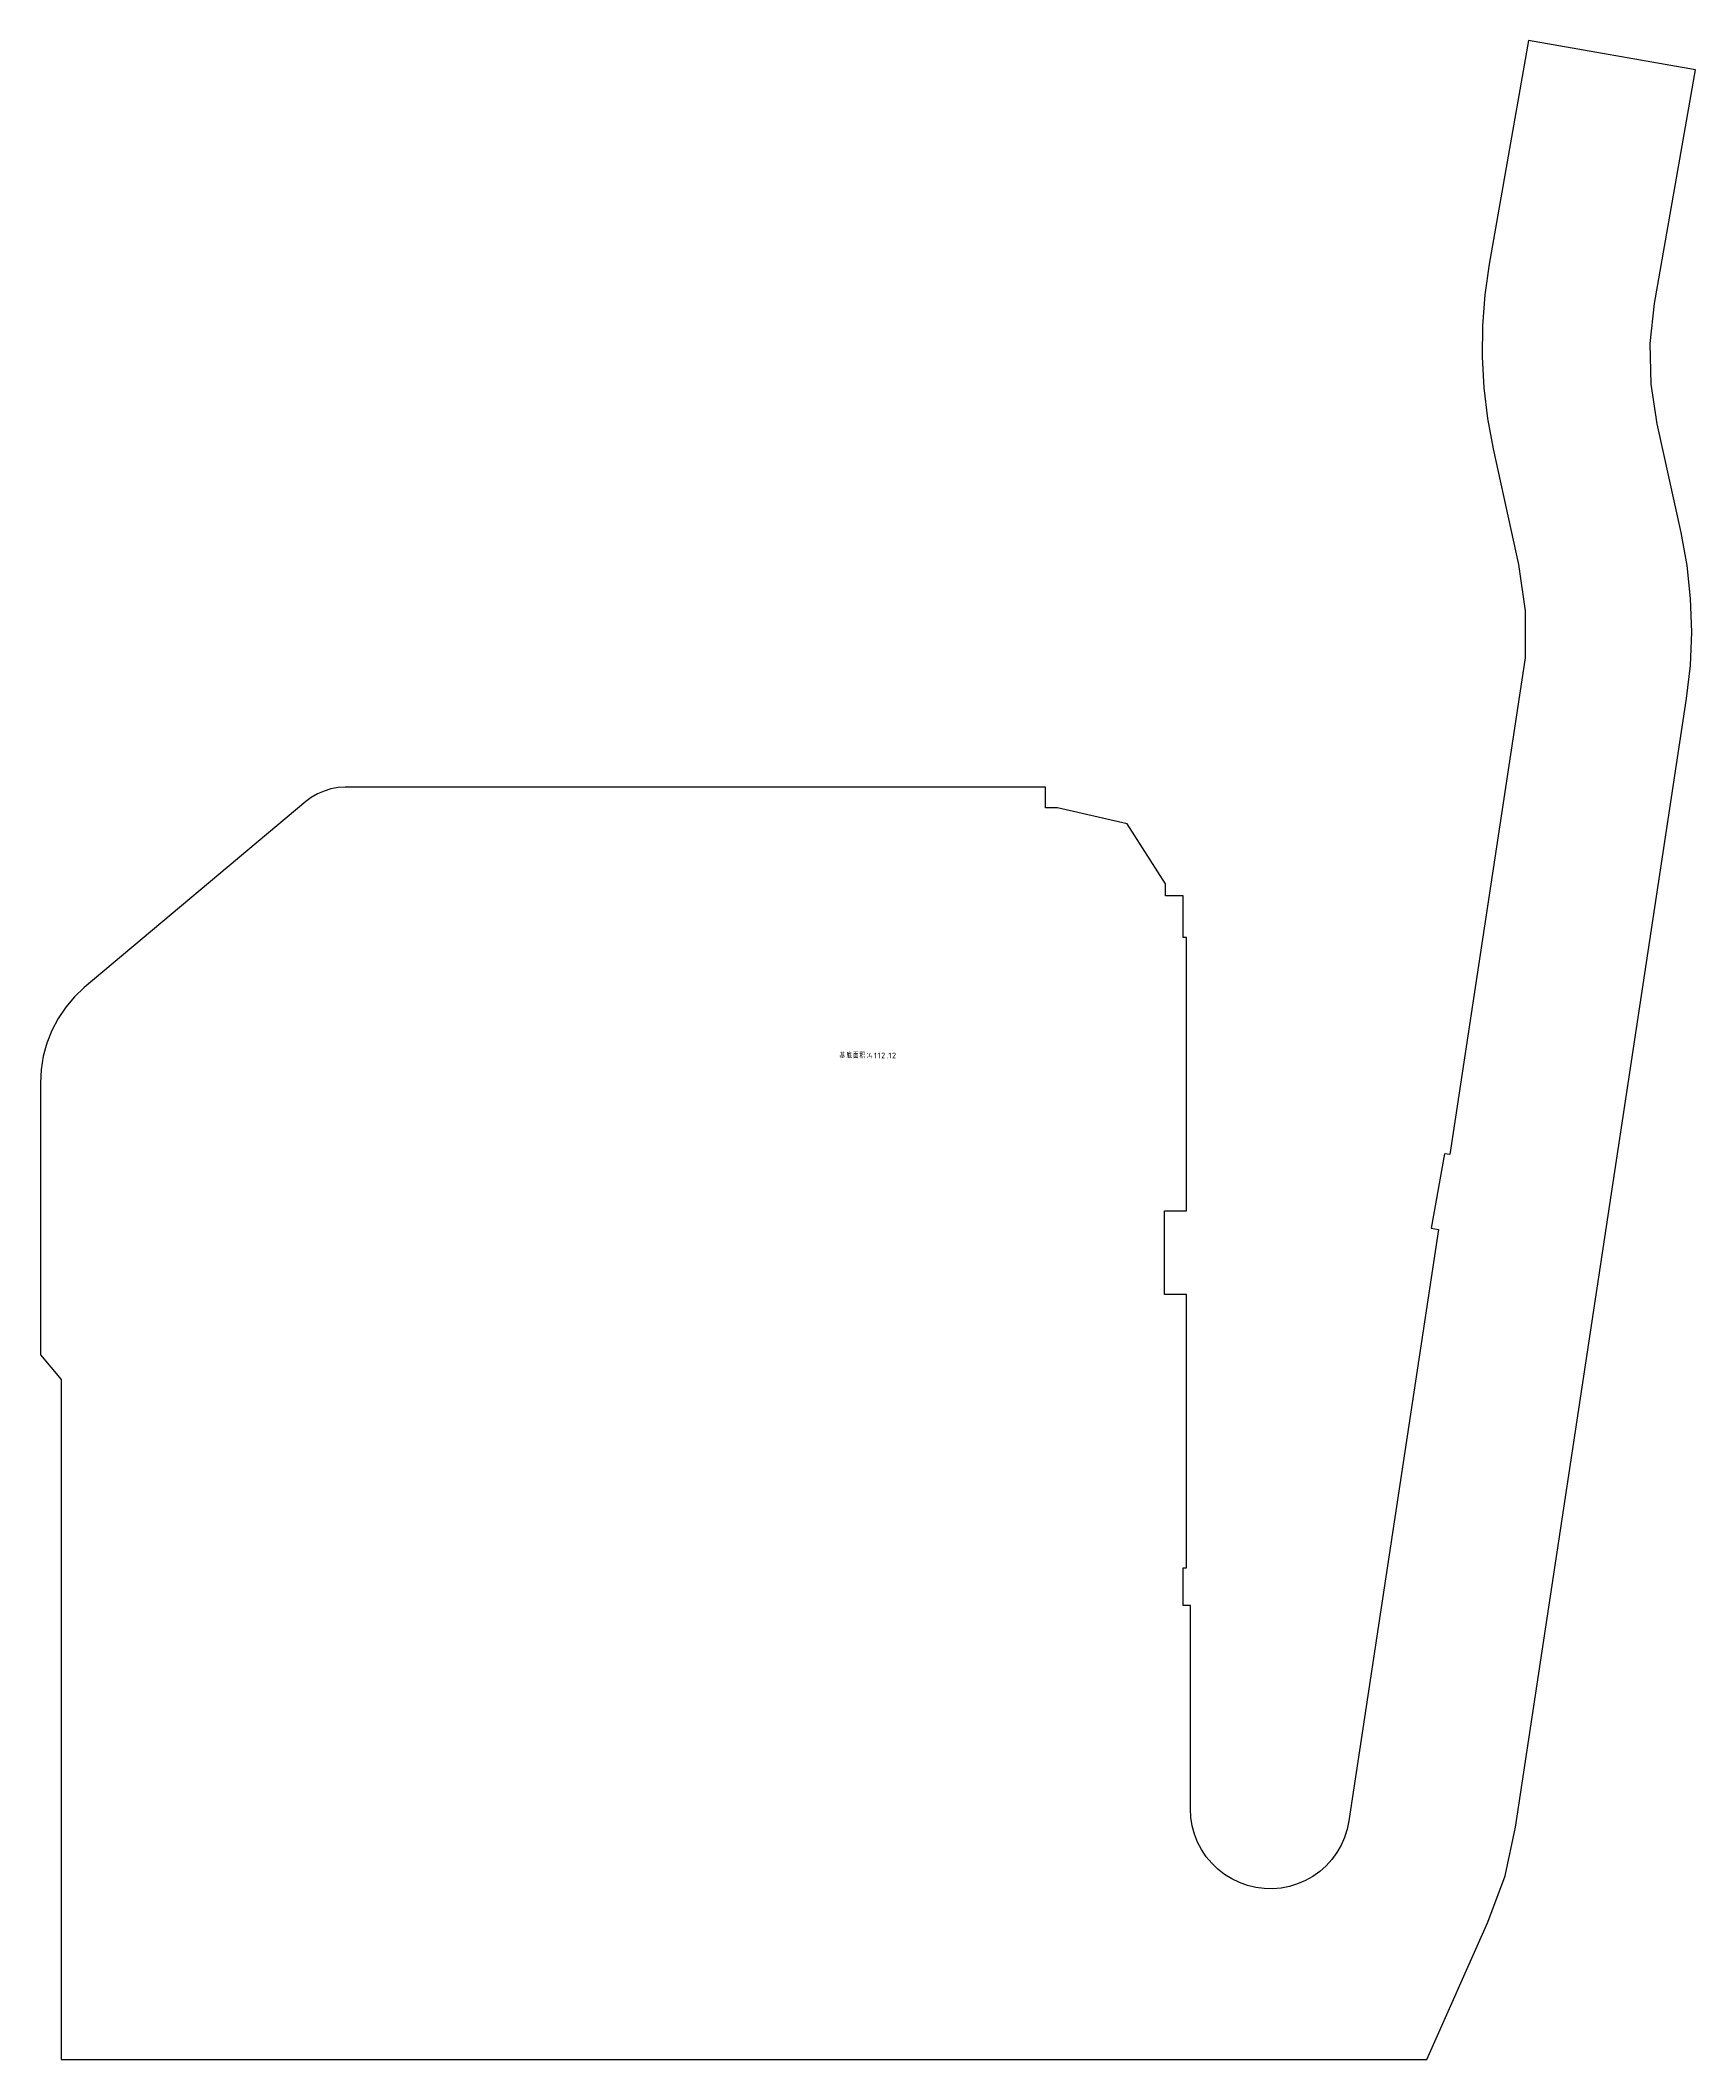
# Model space of a CAD drawing. Header units: millimetres. Extents: x 11476074 to 24729458, y -1239991 to 2813188.
# Drawn here: x 14019761 to 14099752, y -653387 to -555796 of the extents above; entities that cross this region are included whole.
import ezdxf

# ---------------------------------------------------------------- set-up
doc = ezdxf.new("R2010")
doc.units = ezdxf.units.MM
doc.header["$LTSCALE"] = 1000
doc.layers.add('建筑基底', color=7, linetype='Continuous')
doc.styles.get("Standard").update_dxf_attribs({"font": 'gbenor.shx', "bigfont": 'gbcbig.shx'})

msp = doc.modelspace()

# ---------------------------------------------------------------- linework, layer by layer
at = {"layer": '建筑基底', "color": 56}
msp.add_lwpolyline([(14091675.5, -555796.1), (14089774.3, -566612), (14089563.2, -568095.1), (14089449, -569588.8), (14089432.3, -571086.7), (14089513.2, -572582.5), (14089691.3, -574070), (14089965.8, -575542.6), (14091194.4, -581118.9), (14091509.3, -583365.3), (14091522, -585633.6), (14087875.4, -609644), (14087608.9, -609603.6), (14086977.7, -613198.6), (14087332.6, -613260.9), (14082997.4, -641849.8), (14082914.9, -642253.1), (14082789.9, -642645.3), (14082623.6, -643021.8), (14082418.1, -643378.5), (14082175.7, -643711.2), (14081899.2, -644016.1), (14081591.7, -644289.7), (14081256.7, -644529), (14080898.1, -644731), (14080519.9, -644893.7), (14080126.6, -645015), (14079722.6, -645093.7), (14079312.4, -645128.7), (14078900.9, -645119.7), (14078492.7, -645066.9), (14078092.4, -644970.8), (14077704.7, -644832.4), (14077334, -644653.5), (14076984.5, -644436), (14076660.3, -644182.4), (14076365, -643895.7), (14076101.9, -643579.1), (14075874.2, -643236.1), (14075684.4, -642870.9), (14075534.8, -642487.4), (14075426.9, -642090.2), (14075362, -641683.7), (14075340.9, -641272.6), (14075340.9, -631436.6), (14074985.8, -631436.7), (14074985.8, -629611.5), (14075140.9, -629611.5), (14075140.9, -616411.5), (14074090.9, -616411.5), (14074090.9, -612356.7), (14075140.9, -612356.7), (14075140.9, -599156.7), (14074985.8, -599156.7), (14074985.8, -597136.8), (14074140.9, -597136.8), (14074140.9, -596561.8), (14072276.3, -593660.9), (14068915.9, -592886.7), (14068340.9, -592886.7), (14068340.9, -591886.7), (14034492.1, -591886.7), (14034488.9, -591887.9), (14034144.6, -591910.3), (14033802.2, -591972.9), (14033469.3, -592074.7), (14033150.5, -592214.4), (14032849.9, -592390), (14032590.5, -592585.1), (14032585.2, -592587.1), (14021880.2, -601569.7), (14021407.4, -602023.3), (14020985.9, -602525.1), (14020620.8, -603069.2), (14020316, -603649.4), (14020075.3, -604258.8), (14019901.3, -604890.6), (14019901.2, -604891.6), (14019796, -605538.4), (14019760.7, -606192.8), (14019760.8, -619326.8), (14020760.7, -620518.5), (14020760.7, -633202.5), (14020760.9, -633205.6), (14020760.9, -653386.8), (14086764.6, -653386.7), (14089704, -646748.6), (14090540, -644502.7), (14091041.9, -642159.4), (14099313.6, -587611), (14099497, -586005.4), (14099562.1, -584390.7), (14099508.5, -582775.6), (14099336.5, -581168.8), (14099047, -579578.9), (14097891.3, -574334), (14097596.2, -572403.5), (14097554.3, -570451), (14097766.5, -568509.6), (14099751.5, -557216.7)], close=True, dxfattribs=at)

# ---------------------------------------------------------------- texts
at = {"color": 7, "char_height": 270, "attachment_point": 7}
for s, insert in [('基', (14058377.5, -604991.4)), ('底', (14058714.7, -604991.4)), ('面', (14059033, -604991.4)), ('积', (14059346.6, -604991.4)), ('：', (14059667.3, -604991.4)), ('4', (14059765.9, -604991.4)), ('1', (14060040.9, -604991.4)), ('1', (14060215.9, -604991.4)), ('2', (14060390.9, -604991.4)), ('.', (14060665.9, -604991.4)), ('1', (14060740.9, -604991.4)), ('2', (14060915.9, -604991.4))]:
    msp.add_mtext(s, dxfattribs=dict(at, insert=insert))

doc.saveas('drawing.dxf')
